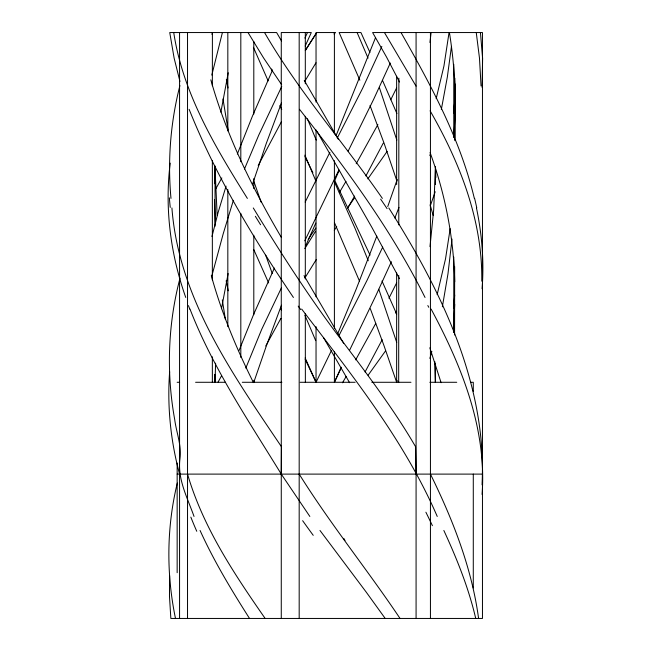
<?xml version="1.0" encoding="UTF-8"?>
<svg xmlns="http://www.w3.org/2000/svg" width="651" height="651" viewBox="0 0 651 651"><rect width="100%" height="100%" fill="white"/><g stroke="black" fill="none" stroke-linecap="round" stroke-linejoin="round"><path stroke-width="0.98" d="M281.273 618.45L281.273 32.55L311.292 32.55L305.189 46.091M299.183 618.45L299.183 32.55M398.681 382.593L398.754 275.495M398.786 224.929L398.876 78.161M454.577 334.996L454.658 266.576M454.797 140.64L454.87 78.161M482.464 483.123L482.464 446.505M309.843 516.455L281.273 474.107L281.452 446.724C232.586 374.138 178.708 298.174 171.913 207.954M434.754 361.435L435.405 382.283L435.413 363.282M215.001 374.528L215.033 382.283L215.595 363.177M194.031 516.455C187.455 497.795 177.243 479.038 179.936 458.703C181.751 445.325 176.405 432.655 174.704 419.537C166.208 372.697 167.893 324.068 180.05 278.026M214.464 183.72L215.042 165.932M435.421 167.901L433.664 210.029L430.01 246.639M388.81 207.954C441.191 290.379 487.2 384.708 482.09 484.84M454.715 304.326L453.405 329.048M169.61 575.679L169.472 596.178L170.847 618.45L482.464 618.45L482.464 32.55L372.616 32.55L386.564 57.125L399.551 82.034M482.074 494.443C486.964 428.765 461.632 365.821 431.117 309.079M482.09 87.364L482.619 58.362L480.43 32.55M169.642 371.705C167.071 406.078 170.627 440.833 179.562 474.107M455.35 94.566L453.544 112.949M482.074 288.743C484.206 261.726 482 234.458 476.459 207.954M454.707 294.976L453.478 308.289M453.625 137.337C456.807 102.41 454.919 67.151 449.434 32.55M452.03 239.08L447.969 273.859L442.363 306.816M431.092 32.55L429.961 42.518M449.052 32.55L443.949 65.987L436.178 98.626M451.468 46.376L447.351 76.924L441.337 109.466M170.212 163.141C164.548 208.336 170.603 254.614 185.747 297.458M450.175 228.623L445.52 258.903L437.155 294.667M220.868 112.159L228.232 72.757M221.47 308.737L228.143 273.55M211.827 75.068L222.406 32.55M211.957 236.549L218.036 212.731L226.068 186.129M177.308 483.05C166.542 527.318 166.233 573.889 175.485 618.45M211.957 34.405L212.405 32.55L212.348 85.769M179.92 85.566C170.521 122.315 167.494 160.634 170.985 198.409M211.99 275.373L223.195 233.831L233.375 200.321M431.849 351.369L429.88 358.4M429.888 155.622L430.392 153.831M252.669 183.72L266.292 143.399L281.525 102.728M435.202 191.76L430.221 206.05M370.338 308.737L384.009 345.689L396.638 382.283L397.208 380.558M397.24 179.407L387.744 206.546M245.801 368.108L261.653 329.471L281.574 287.506M237.322 154.084L252.352 116.342L272.574 69.983M376.799 236.158L356.138 289.256L337.373 334.533M238.982 350.661L253.76 314.099L274.388 268.057M281.452 305.213L266.43 345.689L253.8 382.283L253.8 380.298M398.982 207.417L394.848 218.036M244.45 169.065L258.797 135.017L281.745 86.469M375.399 37.97L336.095 135.563M381.844 46.457L362.583 88.365L337.291 138.02M339.138 170.407L334.533 181.068M305.417 246.477L315.8 223.057M390.315 63.017L373.698 99.229L348.147 151.146M391.397 261.718L376.107 295.09L349.481 350.49M382.698 247.095L367.083 280.239L339.301 334.964M340.701 368.401L334.402 382.283L334.402 351.483M304.928 38.075L307.475 32.55M334.402 382.283L341.482 367.221M305.181 202.103L329.894 152.301M338.894 169.96L304.79 240.829M396.605 87.934L390.738 99.79M396.654 282.851L388.932 298.231M395.678 313.115L396.549 311.349M331.375 350.661L316.036 382.283L305.181 359.287M258.219 165.444L281.541 121.493M383.244 143.139L365.903 175.949M382.186 339.741L365.056 371.965M265.754 345.998L280.866 318.404M377.889 124.569L356.203 163.743M375.741 323.441L355.666 359.889M215.733 188.928L221.845 177.935M218.069 382.072L221.462 375.993M354.64 196.089L347.667 208.108M346.234 376.359L342.499 382.788M345.982 181.385L339.358 192.558M304.782 81.318L315.971 62.797M336.713 226.41L334.297 230.373M305.596 50.257L316.231 33.258M304.928 277.896L316.215 259.659M304.814 248.584L315.589 231.251M315.865 34.039L305.262 50.298M334.142 33.942L335.045 32.55M334.223 34.023L335.184 32.55L316.036 32.55L316.036 102.101M308.135 239.43L315.841 228.062M347.78 207.653L354.437 198.002M387.15 151.382L367.831 178.895M385.563 350.873L368.149 375.179M177.153 382.283L179.627 382.283M195.593 382.283L225.515 382.283M242.302 382.283L281.883 382.283M300.225 382.283L355.12 382.283M371.811 382.283L410.968 382.283M429.847 382.283L456.742 382.283M470.811 382.283L473.285 382.283L473.285 391.365M177.153 474.107L482.464 474.107M299.525 109.311C346.104 168.699 391.275 229.665 425.03 297.458M319.991 530.475L366.236 592.141L385.205 618.45M301.698 309.079C351.735 374.821 404.149 440.011 437.244 516.455M281.647 84.703L263.688 58.102L248.031 32.55M293.414 297.458C253.158 238.12 215.766 176.063 189.124 109.311M265.144 618.45C233.937 573.564 202.982 527.107 187.529 474.107M382.373 198.409C343.777 142.642 298.589 91.425 264.542 32.55M400.04 618.45C367.343 569.69 330.293 523.949 299.183 474.107M249.528 618.45C231.447 590.066 213.984 561.17 200.069 530.475M281.273 474.107C248.446 420.554 212.828 367.945 189.994 309.079M247.372 198.409C215.31 147.085 182.89 93.41 173.744 32.55M253.28 207.954C281.867 254.826 311.585 301.096 345.038 344.68C369.817 377.783 394.791 410.919 415.582 446.724L416.079 474.107M304.033 275.625L343.671 343.354M384.448 32.55L416.046 86.127M323.498 337.6L324.336 339.025M324.751 339.741L349.595 382.707M281.435 237.55C252.222 187.814 226.426 135.538 210.834 79.821M281.549 41.021L276.618 32.55L169.748 32.55L174.126 58.102L179.945 81.489M317.086 131.535L372.226 227.996L399.478 278.693M304.277 80.358L338.317 139.29M343.761 538.369L344.989 540.501M401.032 32.55C430.856 85.118 460.306 139.143 474.335 198.409M430.099 110.816C459.915 162.62 482.619 220.543 481.797 281.167M253.459 382.609C236.305 348.285 221.519 312.651 211.298 275.625M334.923 180.799L370.037 255.086M304.953 156.517L312.846 172.645M430.441 474.107C452.836 519.701 471.755 567.835 478.591 618.45M279.808 105.608L281.745 109.596M280.736 308.55L281.566 310.291M268.651 282.957L253.768 249.553M268.147 80.903L253.426 47.295M443.844 530.475C456.904 558.818 468.655 587.975 475.718 618.45M381.999 280.996L396.679 314.099M369.947 52.43L360.931 32.55L339.147 32.55L359.857 80.211M357.106 32.55L368.059 58.126M334.484 182.044L355.031 228.314L368.287 260.766M334.638 223.057L359.547 281.232M382.503 80.366L396.907 113.543M315.906 181.068L304.904 155.158M315.702 340.652L304.912 315.23M305.156 357.936L316.036 382.283L316.036 326.647M316.248 140.087L307.37 118.726M370.02 105.552L384.147 143.399L396.915 181.068M271.434 69.047L272.134 70.902M429.831 347.78L441.101 382.707M272.281 273.55L265.673 255.184M430.067 152.513C445.17 193.941 453.771 237.761 454.723 281.875M379.492 87.983L396.825 140.087M261.132 202.184L253.792 181.165M378.801 289.256L396.711 342.393M430.132 204.756L433.135 215.383M228.241 290.802L226.166 280.776M228.037 87.983L226.353 79.536M228.07 129.785L222.984 98.96M225.368 319.315L222.308 299.924M476.255 32.55L479.478 58.102L481.048 85.956M217.149 215.253L215.017 167.901M215.294 223.057L214.496 199.556M435.486 167.722L435.853 177.52M473.285 474.107L473.285 587.951M454.919 83.8L454.919 138.012M453.771 64.343L453.771 136.873M453.771 257.096L453.771 332.604M435.405 166.68L435.405 184.567M435.405 363.404L435.405 382.283M430.441 32.55L430.441 618.45M416.079 32.55L416.079 618.45M396.638 76.265L396.638 184.567M396.638 272.989L396.638 382.283M334.402 32.55L334.402 133.894M334.402 160.716L334.402 328.633M316.036 129.915L316.036 296.84M305.311 32.55L305.311 83.8M305.311 116.326L305.311 278.954M305.311 313.448L305.368 382.593M253.8 41.493L253.8 114.023M253.8 178.602L253.8 188.538M253.8 235.239L253.8 314.718M240.813 32.55L240.813 161.717M240.813 213.382L240.813 357.448M227.826 32.55L227.826 130.916M227.826 189.531L227.826 326.647M215.033 166.68L215.033 226.296M215.033 374.333L215.033 382.283M212.348 160.683L212.348 279.938M212.348 356.813L212.348 382.446M187.529 32.55L187.529 618.45M179.562 32.55L179.562 618.45M177.153 463.007L177.153 572.709M313.229 535.334A491.668 195.658 53.6 0 1 302.642 520.686M425.892 512.199A491.668 161.863 54.8 0 1 432.402 525.674M196.757 531.281A491.668 405.842 15.3 0 1 190.833 517.122M300.746 309.624A504.313 274.494 51.4 0 1 298.207 306.108M255.355 216.295A505.591 17.683 58.9 0 1 260.571 224.758M189.775 309.144A504.313 429.774 -1.8 0 1 188.456 305.636M170.236 207.409A505.591 327.225 47.4 0 1 169.358 197.839M474.595 198.327A505.591 417.852 -23.5 0 1 476.76 207.872M427.837 305.547A504.313 87.486 57.9 0 1 428.74 307.28M380.648 199.149A505.591 349.278 44.4 0 1 387.068 208.645"/></g></svg>
